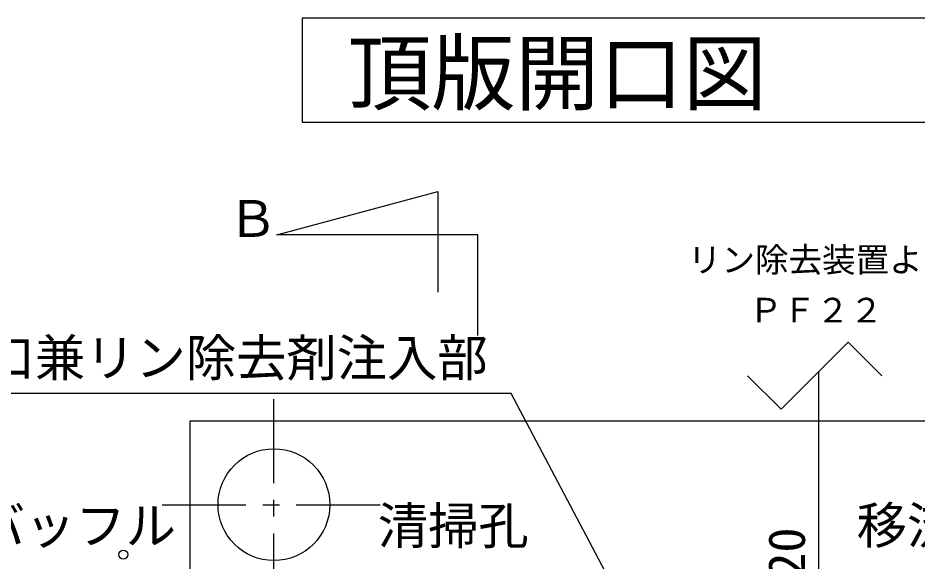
# Model space of a CAD drawing. Units: millimetres, scale not verified. Extents: x -23960 to 8910, y -6308 to 6308.
# Drawn here: x -6171 to -4561, y 1530 to 2503 of the extents above; entities that cross this region are included whole.
import ezdxf
from ezdxf.enums import TextEntityAlignment as Align

# ---------------------------------------------------------------- set-up
doc = ezdxf.new("R2010")
doc.units = ezdxf.units.MM
doc.header["$LTSCALE"] = 30
doc.linetypes.add('CHAIN1', pattern=[8, 5, -1, 1, -1])
for name, color, linetype, lineweight in [('0-1_空気管', 3, 'Continuous', 25), ('0-4_機器', 2, 'Continuous', 25), ('0-D_07', 7, 'Continuous', 25)]:
    doc.layers.add(name, color=color, linetype=linetype, lineweight=lineweight)
doc.styles.add('ＭＳ ゴシック', font='')
doc.styles.get('ＭＳ ゴシック').set_extended_font_data('MS Gothic')

msp = doc.modelspace()

# ---------------------------------------------------------------- linework, layer by layer
at = {"layer": '0-1_空気管'}
for p, q in [((-5420.52, 2192.39), (-5420.52, 2012.39)), ((-5348.53, 1935.22), (-5348.53, 2115.22)), ((-5289.19, 1831.33), (-6429.9, 1831.33)), ((-4738.51, 791.25), (-5289.19, 1831.33))]:
    msp.add_line(p, q, dxfattribs=at)
msp.add_lwpolyline([(-5348.53, 2115.22), (-5708.53, 2115.22), (-5420.52, 2192.39)], dxfattribs=at)
msp.add_circle((-5983.06, 1543.41), 8, dxfattribs=at)
at = {"layer": '0-4_機器', "linetype": 'CHAIN1'}
for p, q in [((-5713.58, 1431.37), (-5713.58, 1831.37)), ((-5913.58, 1632.64), (-5513.58, 1632.64))]:
    msp.add_line(p, q, dxfattribs=at)
at = {"layer": '0-4_機器', "color": 3}
msp.add_lwpolyline([(-3633.77, 2316.55), (-3633.77, 2502.86), (-5663.1, 2502.86), (-5663.1, 2316.55)], close=True, dxfattribs=at)
at = {"layer": '0-4_機器'}
msp.add_lwpolyline([(-5863.58, -57.36), (-5863.58, 1782.64), (-3533.6, 1782.64)], dxfattribs=at)
msp.add_circle((-5713.58, 1632.64), 100, dxfattribs=at)
at = {"layer": '0-D_07'}
for p, q in [((-4686.17, 1923.26), (-4806.17, 1803.26)), ((-4626.17, 1863.26), (-4686.17, 1923.26)), ((-4806.17, 1803.26), (-4866.17, 1863.26))]:
    msp.add_line(p, q, dxfattribs=at)
at = {"layer": '0-D_07', "color": 6}
msp.add_line((-4738.58, 1145.25), (-4738.58, 1870.84), dxfattribs=at)

# ---------------------------------------------------------------- texts
at = {"layer": '0-1_空気管', "color": 4, "style": 'ＭＳ ゴシック'}
for s, height, p in [('Ｂ', 65.98, (-5796.49, 2091.63)), ('リン除去装置より', 43.99, (-4973.02, 2035.4)), ('ＰＦ２２', 43.99, (-4863.72, 1945.27)), ('掃除口兼リン除去剤注入部', 65.98, (-6411.15, 1842.54)), ('流入バッフル', 65.98, (-6428.75, 1542.32)), ('清掃孔', 65.98, (-5527.79, 1542.28)), ('移流バッフル', 65.98, (-4671.06, 1542.74))]:
    msp.add_text(s, height=height, dxfattribs=at).set_placement(p, align=Align.BOTTOM_LEFT)
msp.add_text('φ20', height=65.98, rotation=90, dxfattribs=at).set_placement((-4743.74, 1433.88), align=Align.BOTTOM_LEFT)
at = {"layer": '0-4_機器', "color": 4, "style": 'ＭＳ ゴシック'}
msp.add_text('頂版開口図', height=110, dxfattribs=at).set_placement((-5581.85, 2316.58), align=Align.BOTTOM_LEFT)

doc.saveas('drawing.dxf')
